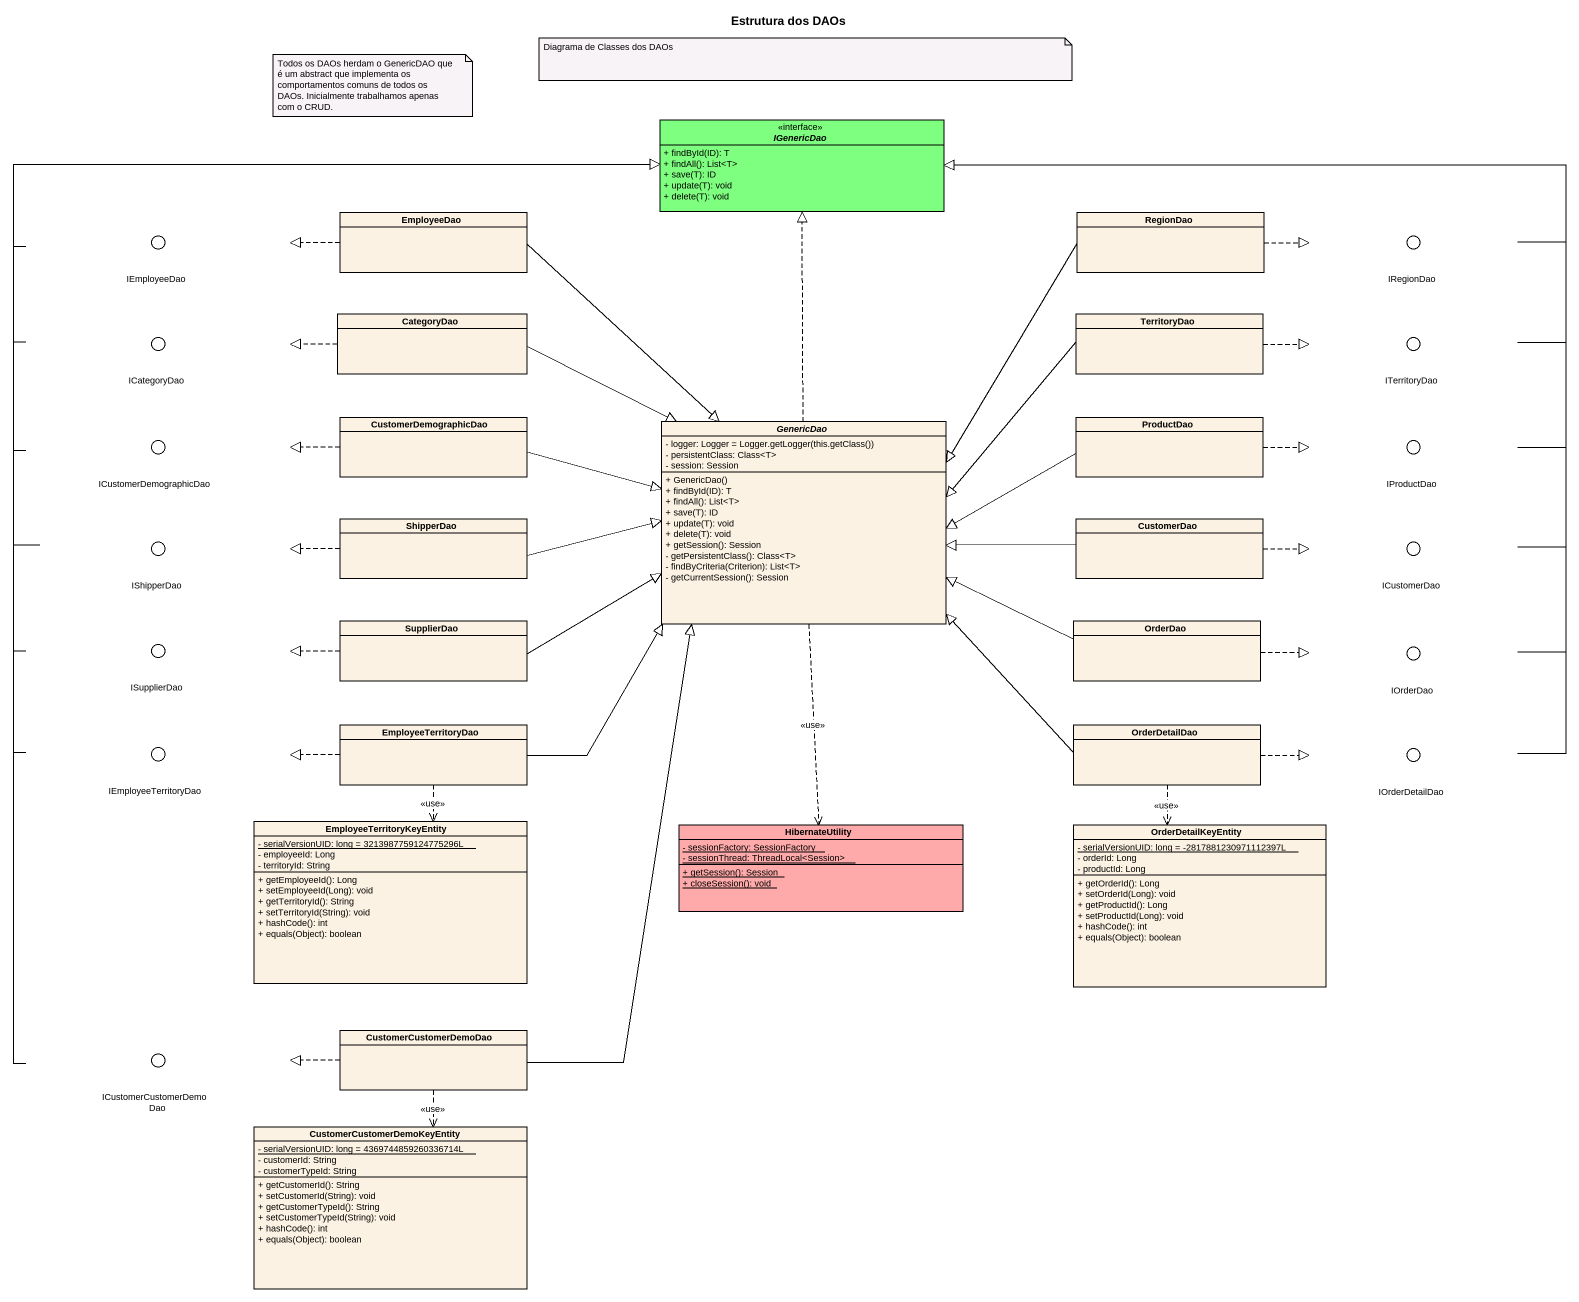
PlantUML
@startuml
title Estrutura dos DAOs
allowmixing
hide circle
hide empty members
skinparam classAttributeIconSize 0
interface IGenericDao <<interface>> #7FFF7F {
  + findById(ID): T
  + findAll(): List<T>
  + save(T): ID
  + update(T): void
  + delete(T): void
}
() IEmployeeDao <<interface>> #7FFF7F
class EmployeeDao
class RegionDao
() IRegionDao <<interface>> #7FFF7F
() ICategoryDao <<interface>> #7FFF7F
class CategoryDao
class TerritoryDao
() ITerritoryDao <<interface>> #7FFF7F
() ICustomerDemographicDao <<interface>> #7FFF7F
class CustomerDemographicDao
abstract class GenericDao {
  {field} - logger: Logger = Logger.getLogger(this.getClass())
  - persistentClass: Class<T>
  - session: Session
  + GenericDao()
  + findById(ID): T
  + findAll(): List<T>
  + save(T): ID
  + update(T): void
  + delete(T): void
  + getSession(): Session
  - getPersistentClass(): Class<T>
  - findByCriteria(Criterion): List<T>
  - getCurrentSession(): Session
}
class ProductDao
() IProductDao <<interface>> #7FFF7F
() IShipperDao <<interface>> #7FFF7F
class ShipperDao
class CustomerDao
() ICustomerDao <<interface>> #7FFF7F
() ISupplierDao <<interface>> #7FFF7F
class SupplierDao
class OrderDao
() IOrderDao <<interface>> #7FFF7F
() IEmployeeTerritoryDao <<interface>> #7FFF7F
class EmployeeTerritoryDao
class OrderDetailDao
() IOrderDetailDao <<interface>> #7FFF7F
class EmployeeTerritoryKeyEntity {
  {static} - serialVersionUID: long = 3213987759124775296L
  - employeeId: Long
  - territoryId: String
  + getEmployeeId(): Long
  + setEmployeeId(Long): void
  + getTerritoryId(): String
  + setTerritoryId(String): void
  + hashCode(): int
  + equals(Object): boolean
}
class HibernateUtility #FFAAAA {
  {static} - sessionFactory: SessionFactory
  {static} - sessionThread: ThreadLocal<Session>
  {static} + getSession(): Session
  {static} + closeSession(): void
}
class OrderDetailKeyEntity {
  {static} - serialVersionUID: long = -2817881230971112397L
  - orderId: Long
  - productId: Long
  + getOrderId(): Long
  + setOrderId(Long): void
  + getProductId(): Long
  + setProductId(Long): void
  + hashCode(): int
  + equals(Object): boolean
}
() ICustomerCustomerDemoDao <<interface>> #7FFF7F
class CustomerCustomerDemoDao
class "CustomerCustomerDemoKeyEntity" as CustomerCustomerDemoKeyEntit {
  {static} - serialVersionUID: long = 4369744859260336714L
  - customerId: String
  - customerTypeId: String
  + getCustomerId(): String
  + setCustomerId(String): void
  + getCustomerTypeId(): String
  + setCustomerTypeId(String): void
  + hashCode(): int
  + equals(Object): boolean
}
IEmployeeDao -right-|> IGenericDao
EmployeeDao .left.|> IEmployeeDao
EmployeeDao --|> GenericDao
RegionDao .right.|> IRegionDao
RegionDao --|> GenericDao
IRegionDao -left-|> IGenericDao
ICategoryDao -right-|> IGenericDao
CategoryDao .left.|> ICategoryDao
CategoryDao -right-|> GenericDao
TerritoryDao .right.|> ITerritoryDao
TerritoryDao -left-|> GenericDao
ITerritoryDao -left-|> IGenericDao
ICustomerDemographicDao -right-|> IGenericDao
CustomerDemographicDao .left.|> ICustomerDemographicDao
CustomerDemographicDao -right-|> GenericDao
GenericDao .up.|> IGenericDao
GenericDao ..> HibernateUtility : <<use>>
ProductDao -left-|> GenericDao
ProductDao .right.|> IProductDao
IProductDao -left-|> IGenericDao
IShipperDao -right-|> IGenericDao
ShipperDao -right-|> GenericDao
ShipperDao .left.|> IShipperDao
CustomerDao -left-|> GenericDao
CustomerDao .right.|> ICustomerDao
ICustomerDao -up-|> IGenericDao
ISupplierDao -up-|> IGenericDao
SupplierDao -right-|> GenericDao
SupplierDao .left.|> ISupplierDao
OrderDao -left-|> GenericDao
OrderDao .right.|> IOrderDao
IOrderDao -up-|> IGenericDao
IEmployeeTerritoryDao -up-|> IGenericDao
EmployeeTerritoryDao -up-|> GenericDao
EmployeeTerritoryDao .left.|> IEmployeeTerritoryDao
EmployeeTerritoryDao ..> EmployeeTerritoryKeyEntity : <<use>>
OrderDetailDao -up-|> GenericDao
OrderDetailDao .right.|> IOrderDetailDao
OrderDetailDao ..> OrderDetailKeyEntity : <<use>>
IOrderDetailDao -up-|> IGenericDao
ICustomerCustomerDemoDao -up-|> IGenericDao
CustomerCustomerDemoDao -up-|> GenericDao
CustomerCustomerDemoDao .left.|> ICustomerCustomerDemoDao
CustomerCustomerDemoDao ..> CustomerCustomerDemoKeyEntit : <<use>>
note as N1
  Todos os DAOs herdam o GenericDAO que é um abstract que implementa os comportamentos comuns de todos os DAOs. Inicialmente trabalhamos apenas com o CRUD.
end note
note as N2
  Diagrama de Classes dos DAOs
end note
@enduml
